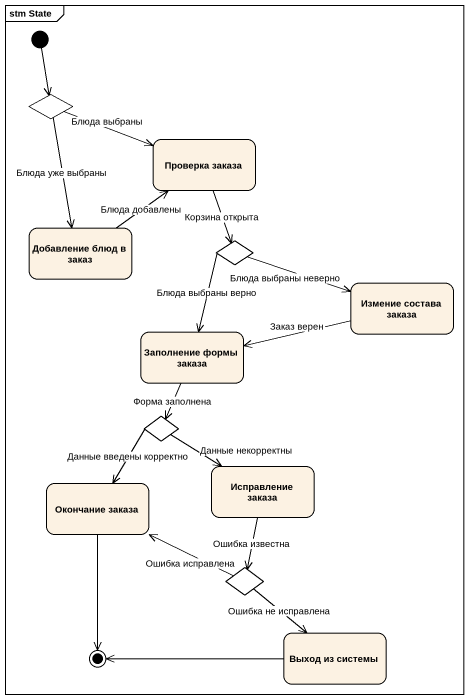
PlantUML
@startuml
mainframe stm State
hide empty description
state choice1 <<choice>>
state "Проверка заказа" as Проверка_заказа
state "Добавление блюд в заказ" as Добавление_блюд_в_заказ
state choice2 <<choice>>
state "Измение состава заказа" as Измение_состава_заказа
state "Заполнение формы заказа" as Заполнение_формы_заказа
state choice3 <<choice>>
state "Исправление заказа" as Исправление_заказа
state "Окончание заказа" as Окончание_заказа
state choice4 <<choice>>
state "Выход из системы" as Выход_из_системы
[*] --> choice1
choice1 -right-> Проверка_заказа : Блюда выбраны
choice1 --> Добавление_блюд_в_заказ : Блюда уже выбраны
Проверка_заказа --> choice2 : Корзина открыта
Добавление_блюд_в_заказ -up-> Проверка_заказа : Блюда добавлены
choice2 -right-> Измение_состава_заказа : Блюда выбраны неверно
choice2 --> Заполнение_формы_заказа : Блюда выбраны верно
Измение_состава_заказа -left-> Заполнение_формы_заказа : Заказ верен
Заполнение_формы_заказа --> choice3 : Форма заполнена
choice3 --> Исправление_заказа : Данные некорректны
choice3 --> Окончание_заказа : Данные введены корректно
Исправление_заказа --> choice4 : Ошибка известна
choice4 -left-> Окончание_заказа : Ошибка исправлена
choice4 --> Выход_из_системы : Ошибка не исправлена
Окончание_заказа --> [*]
Выход_из_системы -left-> [*]
@enduml
